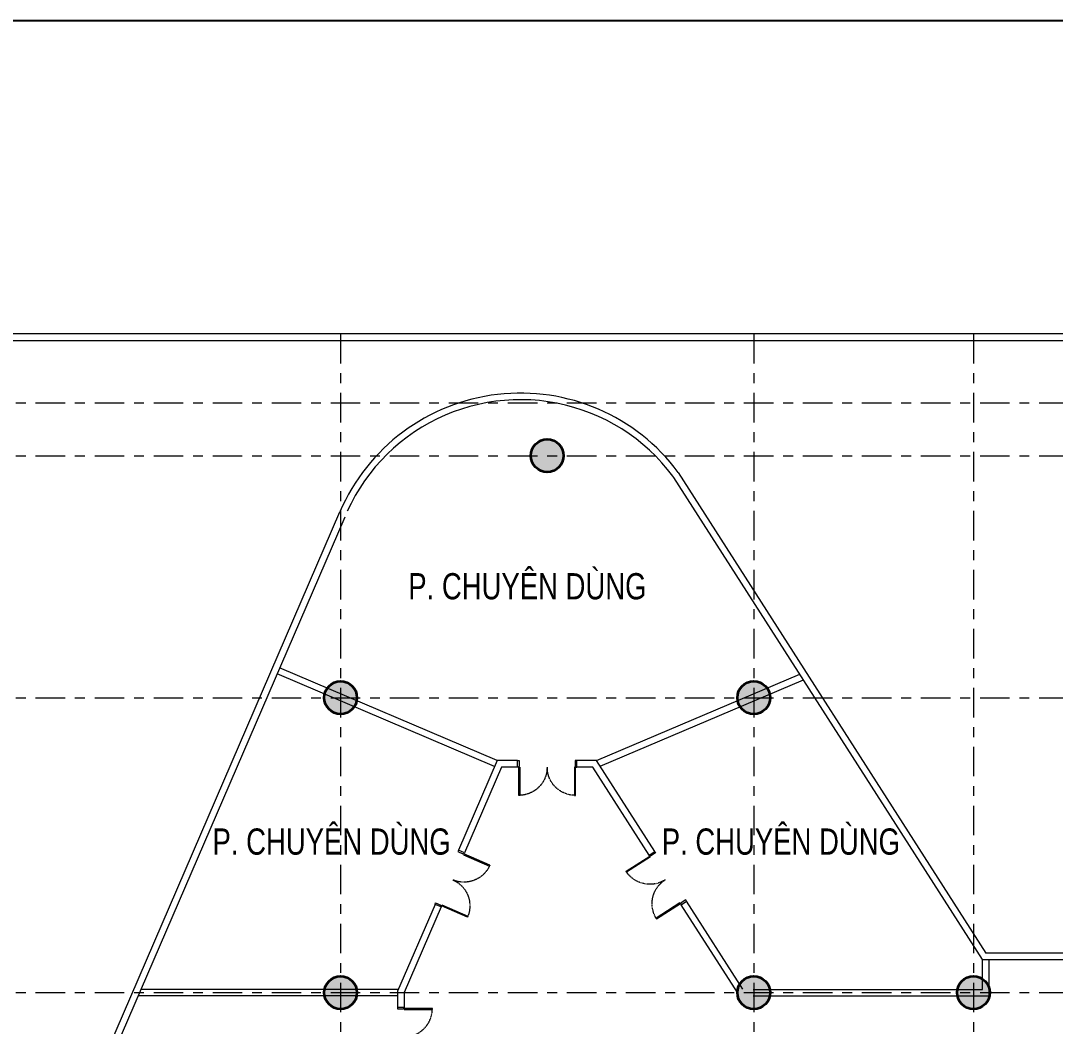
# Model space of a CAD drawing. Header units: millimetres. Extents: x 90964 to 877642, y 656808 to 1438307.
# Drawn here: x 338432 to 369984, y 874658 to 905342 of the extents above; entities that cross this region are included whole.
import ezdxf
from ezdxf.enums import TextEntityAlignment as Align

# ---------------------------------------------------------------- set-up
doc = ezdxf.new("R2010")
doc.units = ezdxf.units.MM
doc.header["$LTSCALE"] = 300
for name, pattern in [('CENTER', [3, 1.5, -0.5, 0.5, -0.5]), ('HIDDEN2', [0.1875, 0.125, -0.0625]), ('Overhead', [3.96875, 2.38125, -1.5875])]:
    doc.linetypes.add(name, pattern=pattern)
doc.layers.get('Defpoints').update_dxf_attribs({"color": 6})
for name, color, linetype, lineweight in [('A-COT VACH', 2, 'Continuous', 35), ('A-CUA', 25, 'Continuous', 5), ('A-HATCH', 251, 'Continuous', 5), ('A-TEXT', 9, 'Continuous', 18), ('A-TRUC', 250, 'CENTER', 5), ('A-WALL', 113, 'Continuous', 9), ('S-STRS-MBND', 31, 'Overhead', 9)]:
    doc.layers.add(name, color=color, linetype=linetype, lineweight=lineweight)
doc.styles.add('A1-arial', font='arial.ttf', dxfattribs={"width": 0.8})

# ---------------------------------------------------------------- blocks, each defined once
blk = doc.blocks.new('luoicotthapdoi')
at = {"layer": 'A-HATCH'}
h = blk.add_hatch(color=256, dxfattribs=at)
h.dxf.hatch_style = 1
edge = h.paths.add_edge_path()
edge.add_arc((386788, 970252), 500, 0, 360)
edge = h.paths.add_edge_path()
edge.add_arc((393088, 977636), 500, 0, 360)
edge = h.paths.add_edge_path()
edge.add_arc((399388, 970252), 500, 0, 360)
edge = h.paths.add_edge_path()
edge.add_arc((399388, 961252), 500, 0, 360)
edge = h.paths.add_edge_path()
edge.add_arc((399388, 952252), 500, 0, 360)
edge = h.paths.add_edge_path()
edge.add_arc((386788, 952252), 500, 0, 360)
edge = h.paths.add_edge_path()
edge.add_arc((386788, 961252), 500, 0, 360)
edge = h.paths.add_edge_path()
edge.add_arc((380088, 961252), 500, 0, 360)
edge = h.paths.add_edge_path()
edge.add_arc((367488, 961252), 500, 0, 360)
edge = h.paths.add_edge_path()
edge.add_arc((360788, 961252), 500, 0, 360)
edge = h.paths.add_edge_path()
edge.add_arc((360788, 952252), 500, 0, 360)
edge = h.paths.add_edge_path()
edge.add_arc((348188, 952252), 500, 0, 360)
edge = h.paths.add_edge_path()
edge.add_arc((348188, 961252), 500, 0, 360)
edge = h.paths.add_edge_path()
edge.add_arc((348188, 970252), 500, 0, 360)
edge = h.paths.add_edge_path()
edge.add_arc((354488, 977636), 500, 0, 360)
edge = h.paths.add_edge_path()
edge.add_arc((360788, 970252), 500, 0, 360)
at = {"layer": 'A-COT VACH'}
for centre in [(354488, 977636), (348188, 970252), (360788, 970252), (348188, 961252), (360788, 961252), (367488, 961252)]:
    blk.add_circle(centre, 500, dxfattribs=at)
at = {"layer": 'A-TRUC', "ltscale": 2}
for p, q in [((348188, 981352), (348188, 950252)), ((360788, 981352), (360788, 950252)), ((367488, 981352), (367488, 950252)), ((333488, 979252), (414088, 979252)), ((333488, 977636), (414088, 977636)), ((333488, 970252), (414088, 970252)), ((333488, 961252), (414088, 961252))]:
    blk.add_line(p, q, dxfattribs=at)
blk = doc.blocks.new('*U285')
for p, q in [((-2310, 1050), (-2350, 1050)), ((-2330, 100), (-2330, 1050)), ((-90, 1050), (-50, 1050)), ((-70, 100), (-70, 1050)), ((-2310, 100), (-2350, 100)), ((-90, 100), (-50, 100))]:
    blk.add_line(p, q)
for points in [[(-2350, 0), (-2310, 0), (-2310, 1150), (-2350, 1150)], [(-50, 0), (-90, 0), (-90, 1150), (-50, 1150)], [(0, -267), (-60, -267), (-60, -40), (-50, -40), (-50, 0), (0, 0)], [(-2400, -267), (-2340, -267), (-2340, -40), (-2350, -40), (-2350, 0), (-2400, 0)]]:
    blk.add_lwpolyline(points, close=True)
at = {"linetype": 'HIDDEN2'}
for centre, start, end in [((-2350, 0), 0, 90), ((-50, 0), 90, 180)]:
    blk.add_arc(centre, 1150, start, end, dxfattribs=at)

msp = doc.modelspace()

# ---------------------------------------------------------------- linework, layer by layer
at = {"layer": 'A-WALL', "lineweight": 18}
for p, q in [((358349.6, 891408.4), (358324.9, 891441.6)), ((367767.6, 876695), (358349.6, 891408.4)), ((358485.3, 891561.1), (367868, 876895)), ((339999.1, 871429.3), (348163.3, 890354.8)), ((348313.9, 890196.7), (340222.9, 871443.3)), ((352961, 882767.7), (351780.9, 880032.4)), ((353092.5, 882567.7), (351964.5, 879953.2)), ((353587.7, 882767.7), (352961, 882767.7)), ((353587.7, 882567.7), (353092.5, 882567.7)), ((355992.3, 882767.7), (355387.7, 882767.7)), ((355882.8, 882567.7), (355387.7, 882567.7)), ((357600, 879884.9), (355882.8, 882567.7)), ((357768.5, 879992.7), (355992.3, 882767.7)), ((360456.1, 875793.9), (358738.9, 878476.7)), ((351067.8, 878379.7), (349923.5, 875727.3)), ((351251.5, 878300.5), (350123.5, 875686)), ((360287.7, 875686), (358570.4, 878368.8)), ((379707.2, 876895), (367868, 876895)), ((367767.6, 876695), (379807.7, 876695)), ((349923.5, 875727.3), (349923.5, 875236)), ((350123.5, 875686), (350123.5, 875236))]:
    msp.add_line(p, q, dxfattribs=at)
at = {"layer": 'A-WALL'}
for p, q in [((352881.7, 882584), (346250.1, 885413.1)), ((352961, 882767.7), (346329.3, 885596.7)), ((355992.3, 882767.7), (362194.1, 885402.4)), ((356101.5, 882597), (362303.3, 885231.7)), ((353587.7, 882567.7), (353587.7, 882767.7)), ((355387.7, 882567.7), (355387.7, 882767.7)), ((351964.5, 879953.2), (351780.9, 880032.4)), ((357600, 879884.9), (357768.5, 879992.7)), ((358570.4, 878368.8), (358738.9, 878476.7)), ((351251.5, 878300.5), (351067.8, 878379.7)), ((367767.6, 875786), (367767.6, 876695)), ((367967.6, 875586), (367967.6, 876695)), ((349923.5, 875586), (342010.3, 875586)), ((349948.8, 875786), (342096.6, 875786)), ((360767.6, 875786), (367767.6, 875786)), ((360767.6, 875586), (367967.6, 875586)), ((350123.5, 875236), (349923.5, 875236))]:
    msp.add_line(p, q, dxfattribs=at)
at = {"layer": 'A-WALL', "lineweight": 18, "flags": 128}
msp.add_lwpolyline([(358324.9, 891441.6), (358160.2, 891652.5), (357986, 891855.5), (357802.6, 892050.3), (357610.5, 892236.5), (357409.9, 892413.5), (357201.4, 892581.2), (356985.4, 892739), (356762.3, 892886.7), (356532.7, 893024), (356296.9, 893150.5), (356055.6, 893266), (355809.2, 893370.3), (355558.3, 893463.1), (355303.4, 893544.2), (355045, 893613.5), (354783.6, 893670.8), (354519.9, 893716), (354254.4, 893748.9), (353987.7, 893769.6), (353720.3, 893778), (353452.8, 893774), (353185.7, 893757.7), (352919.7, 893729.1), (352655.3, 893688.3), (352393.1, 893635.3), (352133.6, 893570.3), (351877.3, 893493.4), (351624.9, 893404.7), (351376.8, 893304.5), (351133.7, 893193), (350895.9, 893070.4), (350664, 892936.9), (350438.5, 892792.9), (350219.9, 892638.6), (350008.7, 892474.5), (349805.2, 892300.7), (349610, 892117.8), (349423.5, 891926), (349245.9, 891725.9), (349077.8, 891517.8), (348919.5, 891302.1), (348771.2, 891079.4), (348633.4, 890850.1), (348506.4, 890614.7), (348390.3, 890373.6)], dxfattribs=at)
at = {"layer": 'A-WALL', "lineweight": 18}
msp.add_arc((353672.5, 887978.2), 6000, 36.66537, 156.66537, dxfattribs=at)
at = {"layer": 'Defpoints', "color": 1}
msp.add_lwpolyline([(294836.5, 799742), (444169.9, 799742), (444169.9, 905342), (294836.5, 905342)], close=True, dxfattribs=at)
at = {"layer": 'S-STRS-MBND', "linetype": 'Continuous'}
msp.add_line((414087.6, 895786), (333487.6, 895786), dxfattribs=at)
at = {"layer": 'S-STRS-MBND', "color": 250, "linetype": 'Continuous'}
msp.add_lwpolyline([(341213.3, 864886), (333687.6, 864886), (333687.6, 895586), (413887.6, 895586), (413887.6, 864886), (406361.9, 864886)], dxfattribs=at)

# ---------------------------------------------------------------- block references
at = {"layer": 'A-COT VACH'}
msp.add_blockref('luoicotthapdoi', (0, -85566.3), dxfattribs=at)
at = {"layer": 'A-CUA', "extrusion": (0, 0, -1), "zscale": -0.7500000000000011}
for p, xscale, yscale, rotation in [((-355387.7, 882567.7), 0.7500000000000011, 0.7500000000000011, 180), ((-351964.5, 879953.2), 0.7500000000000011, 0.7500000000000011, 113.3373907784354), ((-358570.4, 878368.8), 0.7500000000000013, 0.7500000000000013, 237.3770087874142), ((-350123.5, 873436), -0.7500000000000011, 0.7500000000000011, 90)]:
    msp.add_blockref('*U285', p, dxfattribs=dict(at, xscale=xscale, yscale=yscale, rotation=rotation))

# ---------------------------------------------------------------- texts
at = {"layer": 'A-TEXT', "style": 'A1-arial', "width": 0.75}
for p in [(353884.8, 887685.6), (347914.5, 879895), (361614.5, 879895)]:
    msp.add_text('P. CHUYÊN DÙNG', height=800, dxfattribs=at).set_placement(p, align=Align.CENTER)

doc.saveas('drawing.dxf')
